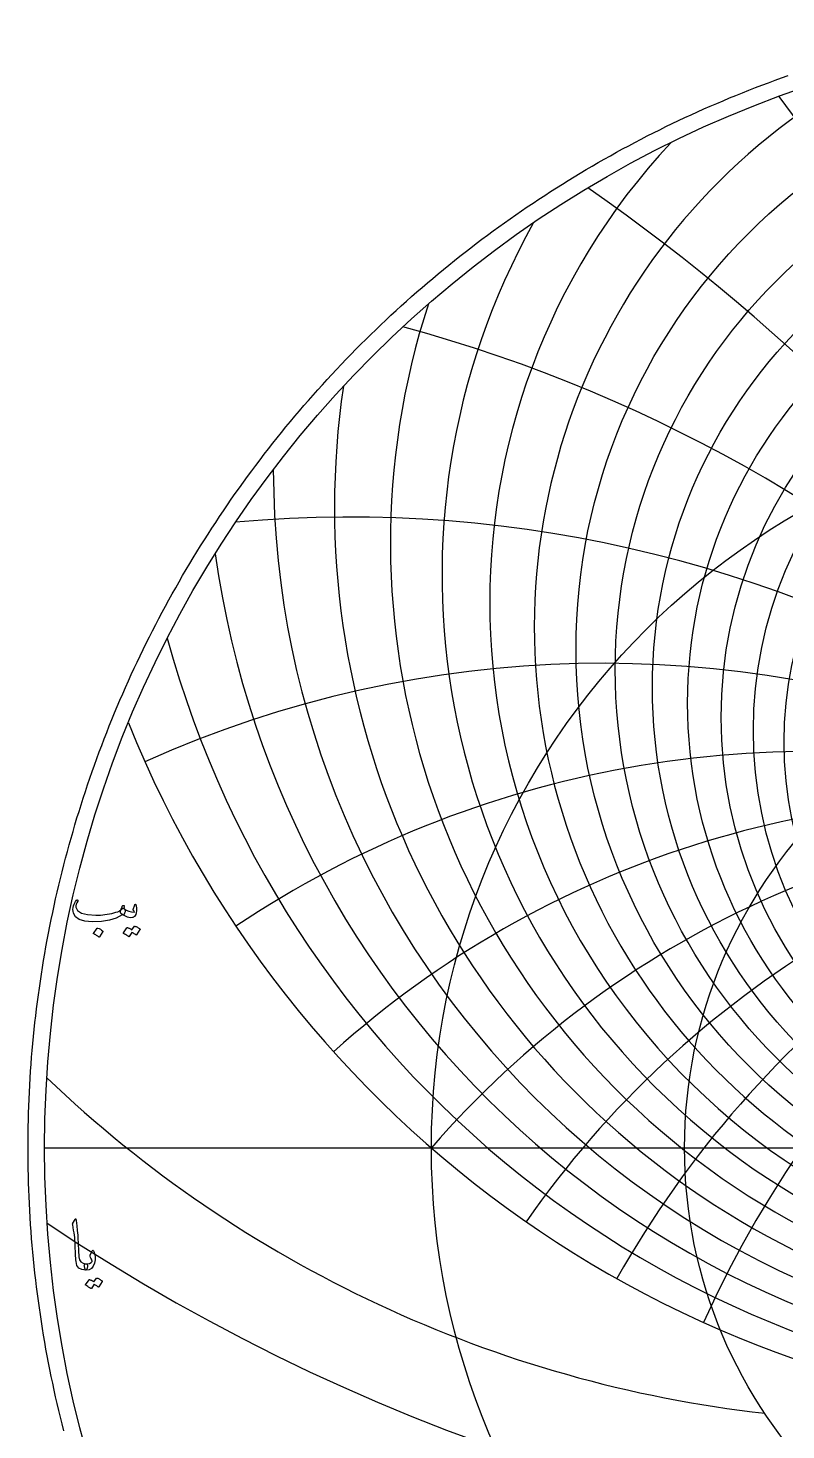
# Model space of a CAD drawing. Header units: millimetres. Extents: x -80 to 80, y -80 to 82.
# Drawn here: x -80.4 to -26.8, y -20 to 79.2 of the extents above; entities that cross this region are included whole.
import ezdxf

# ---------------------------------------------------------------- set-up
doc = ezdxf.new("R2010")
doc.units = ezdxf.units.MM
for name, color, linetype in [('CUT_OUTER', 1, 'Continuous'), ('ENGRAVE', 7, 'Continuous'), ('ENGRAVE_FINE', 8, 'Continuous'), ('TEXT', 5, 'Continuous')]:
    doc.layers.add(name, color=color, linetype=linetype)

msp = doc.modelspace()

# ---------------------------------------------------------------- linework, layer by layer
at = {"layer": 'CUT_OUTER'}
msp.add_lwpolyline([(-77.8401, -20.0063), (-77.9614, -19.5283), (-78.0798, -19.0496), (-78.1952, -18.5701), (-78.3077, -18.09), (-78.4172, -17.6092), (-78.5238, -17.1277), (-78.6274, -16.6455), (-78.728, -16.1628), (-78.8257, -15.6794), (-78.9204, -15.1954), (-79.0122, -14.7109), (-79.101, -14.2258), (-79.1868, -13.7402), (-79.2696, -13.2541), (-79.3494, -12.7674), (-79.4263, -12.2803), (-79.5001, -11.7927), (-79.571, -11.3047), (-79.6388, -10.8163), (-79.7037, -10.3274), (-79.7656, -9.8381), (-79.8244, -9.3485), (-79.8803, -8.8586), (-79.9332, -8.3683), (-79.983, -7.8776), (-80.0298, -7.3867), (-80.0736, -6.8955), (-80.1144, -6.4041), (-80.1522, -5.9124), (-80.187, -5.4205), (-80.2188, -4.9283), (-80.2475, -4.436), (-80.2732, -3.9436), (-80.2959, -3.4509), (-80.3155, -2.9582), (-80.3322, -2.4653), (-80.3458, -1.9724), (-80.3564, -1.4793), (-80.3639, -0.9863), (-80.3685, -0.4931), (-80.37, 0), (-80.3685, 0.4931), (-80.3639, 0.9863), (-80.3564, 1.4793), (-80.3458, 1.9724), (-80.3322, 2.4653), (-80.3155, 2.9582), (-80.2959, 3.4509), (-80.2732, 3.9436), (-80.2475, 4.436), (-80.2188, 4.9283), (-80.187, 5.4205), (-80.1522, 5.9124), (-80.1144, 6.4041), (-80.0736, 6.8955), (-80.0298, 7.3867), (-79.983, 7.8776), (-79.9332, 8.3683), (-79.8803, 8.8586), (-79.8244, 9.3485), (-79.7656, 9.8381), (-79.7037, 10.3274), (-79.6388, 10.8163), (-79.571, 11.3047), (-79.5001, 11.7927), (-79.4263, 12.2803), (-79.3494, 12.7674), (-79.2696, 13.2541), (-79.1868, 13.7402), (-79.101, 14.2258), (-79.0122, 14.7109), (-78.9204, 15.1954), (-78.8257, 15.6794), (-78.728, 16.1628), (-78.6274, 16.6455), (-78.5238, 17.1277), (-78.4172, 17.6092), (-78.3077, 18.09), (-78.1952, 18.5701), (-78.0798, 19.0496), (-77.9614, 19.5283), (-77.8401, 20.0063), (-77.7159, 20.4836), (-77.5888, 20.96), (-77.4587, 21.4357), (-77.3257, 21.9106), (-77.1898, 22.3846), (-77.051, 22.8578), (-76.9093, 23.3302), (-76.7647, 23.8016), (-76.6172, 24.2722), (-76.4668, 24.7419), (-76.3136, 25.2106), (-76.1575, 25.6784), (-75.9985, 26.1452), (-75.8366, 26.611), (-75.6719, 27.0758), (-75.5043, 27.5396), (-75.3339, 28.0024), (-75.1607, 28.4641), (-74.9846, 28.9248), (-74.8057, 29.3843), (-74.624, 29.8428), (-74.4395, 30.3001), (-74.2522, 30.7563), (-74.0621, 31.2113), (-73.8692, 31.6651), (-73.6735, 32.1178), (-73.475, 32.5692), (-73.2738, 33.0195), (-73.0698, 33.4684), (-72.8631, 33.9162), (-72.6536, 34.3626), (-72.4414, 34.8078), (-72.2265, 35.2516), (-72.0088, 35.6941), (-71.7884, 36.1353), (-71.5654, 36.5751), (-71.3396, 37.0135), (-71.1111, 37.4505), (-70.88, 37.8862), (-70.6462, 38.3204), (-70.4098, 38.7531), (-70.1706, 39.1844), (-69.9289, 39.6142), (-69.6845, 40.0426), (-69.4375, 40.4694), (-69.1879, 40.8947), (-68.9356, 41.3184), (-68.6808, 41.7406), (-68.4234, 42.1613), (-68.1634, 42.5803), (-67.9009, 42.9978), (-67.6358, 43.4136), (-67.3681, 43.8278), (-67.0979, 44.2403), (-66.8252, 44.6512), (-66.55, 45.0604), (-66.2722, 45.4679), (-65.992, 45.8736), (-65.7093, 46.2777), (-65.4241, 46.68), (-65.1364, 47.0806), (-64.8463, 47.4794), (-64.5538, 47.8764), (-64.2588, 48.2715), (-63.9614, 48.6649), (-63.6616, 49.0565), (-63.3594, 49.4462), (-63.0548, 49.834), (-62.7479, 50.22), (-62.4385, 50.604), (-62.1269, 50.9862), (-61.8128, 51.3664), (-61.4965, 51.7447), (-61.1778, 52.1211), (-60.8569, 52.4955), (-60.5336, 52.8679), (-60.2081, 53.2384), (-59.8803, 53.6068), (-59.5502, 53.9732), (-59.2179, 54.3376), (-58.8834, 54.6999), (-58.5467, 55.0602), (-58.2077, 55.4184), (-57.8666, 55.7745), (-57.5233, 56.1285), (-57.1778, 56.4804), (-56.8302, 56.8302), (-56.4804, 57.1778), (-56.1285, 57.5233), (-55.7745, 57.8666), (-55.4184, 58.2077), (-55.0602, 58.5467), (-54.6999, 58.8834), (-54.3376, 59.2179), (-53.9732, 59.5502), (-53.6068, 59.8803), (-53.2384, 60.2081), (-52.8679, 60.5336), (-52.4955, 60.8569), (-52.1211, 61.1778), (-51.7447, 61.4965), (-51.3664, 61.8128), (-50.9862, 62.1269), (-50.604, 62.4385), (-50.22, 62.7479), (-49.834, 63.0548), (-49.4462, 63.3594), (-49.0565, 63.6616), (-48.6649, 63.9614), (-48.2715, 64.2588), (-47.8764, 64.5538), (-47.4794, 64.8463), (-47.0806, 65.1364), (-46.68, 65.4241), (-46.2777, 65.7093), (-45.8736, 65.992), (-45.4679, 66.2722), (-45.0604, 66.55), (-44.6512, 66.8252), (-44.2403, 67.0979), (-43.8278, 67.3681), (-43.4136, 67.6358), (-42.9978, 67.9009), (-42.5803, 68.1634), (-42.1613, 68.4234), (-41.7406, 68.6808), (-41.3184, 68.9356), (-40.8947, 69.1879), (-40.4694, 69.4375), (-40.0426, 69.6845), (-39.6142, 69.9289), (-39.1844, 70.1706), (-38.7531, 70.4098), (-38.3204, 70.6462), (-37.8862, 70.88), (-37.4505, 71.1111), (-37.0135, 71.3396), (-36.5751, 71.5654), (-36.1353, 71.7884), (-35.6941, 72.0088), (-35.2516, 72.2265), (-34.8078, 72.4414), (-34.3626, 72.6536), (-33.9162, 72.8631), (-33.4684, 73.0698), (-33.0195, 73.2738), (-32.5692, 73.475), (-32.1178, 73.6735), (-31.6651, 73.8692), (-31.2113, 74.0621), (-30.7563, 74.2522), (-30.3001, 74.4395), (-29.8428, 74.624), (-29.3843, 74.8057), (-28.9248, 74.9846), (-28.4641, 75.1607), (-28.0024, 75.3339), (-27.5396, 75.5043), (-27.0758, 75.6719), (-26.611, 75.8366)], dxfattribs=at)
at = {"layer": 'ENGRAVE'}
msp.add_lwpolyline([(-79.2, 0), (79.2, 0)], dxfattribs=at)
for centre, radius in [((0, 0), 79.2), ((0, 33.845), 38.8369), ((0, 28.7029), 26.8925), ((0, 0), 51.8435), ((0, 0), 33.9362)]:
    msp.add_circle(centre, radius, dxfattribs=at)
for centre, radius, start, end in [((0, 42.7672), 54.7362, 161.989839, 18.010161), ((0, 59.6391), 79.0226, 201.985792, 338.014208), ((0, -45.0669), 68.6933, 41, 139), ((0, -45.0669), 68.6933, 41, 139), ((-18.3793, 68.5924), 87.9231, 226.370944, 263.540169)]:
    msp.add_arc(centre, radius, start, end, dxfattribs=at)
at = {"layer": 'ENGRAVE_FINE'}
for centre, radius in [((0, 35.2478), 41.6134), ((0, 32.5867), 36.2119), ((0, 31.4563), 33.7199), ((0, 30.4399), 31.3448), ((0, 29.5254), 29.073)]:
    msp.add_circle(centre, radius, dxfattribs=at)
for centre, radius, start, end in [((0, 36.815), 44.563, 116.694811, 63.305189), ((-188.7333, -45.0669), 200.8457, 7.543642, 36.486596), ((-188.7333, -45.0669), 200.8457, 7.543642, 36.486596), ((0, 38.5703), 47.7117, 137.032807, 42.967193), ((-118.9803, -45.0669), 137.3866, 11.441846, 55.306369), ((-118.9803, -45.0669), 137.3866, 11.441846, 55.306369), ((0, 40.5427), 51.0904, 150.83708, 29.16292), ((-81.8655, -45.0669), 106.8678, 15.498747, 74.808085), ((-81.8655, -45.0669), 106.8678, 15.498747, 74.808085), ((0, 45.2872), 58.6948, 171.599741, 8.400259), ((0, 48.1564), 63.0223, 180.171885, 359.828115), ((-57.6405, -45.0669), 89.6727, 19.779688, 95.149815), ((-57.6405, -45.0669), 89.6727, 19.779688, 95.149815), ((0, 51.4428), 67.789, 187.98681, 352.01319), ((0, 55.233), 73.0841, 195.219112, 344.780888), ((-39.6601, -45.0669), 79.3202, 24.362203, 114.146841), ((-39.6601, -45.0669), 79.3202, 24.362203, 114.146841), ((39.6601, -45.0669), 79.3202, 65.853159, 155.637797), ((39.6601, -45.0669), 79.3202, 65.853159, 155.637797), ((-25.0023, -45.0669), 73.1019, 29.341216, 123.798896), ((-25.0023, -45.0669), 73.1019, 29.341216, 123.798896), ((25.0023, -45.0669), 73.1019, 56.201104, 150.658784), ((25.0023, -45.0669), 73.1019, 56.201104, 150.658784), ((-12.1125, -45.0669), 69.753, 34.836047, 131.966559), ((-12.1125, -45.0669), 69.753, 34.836047, 131.966559), ((12.1125, -45.0669), 69.753, 48.033441, 145.163953), ((12.1125, -45.0669), 69.753, 48.033441, 145.163953), ((0, 112.7436), 142.0752, 236.207433, 303.792567)]:
    msp.add_arc(centre, radius, start, end, dxfattribs=at)
at = {"layer": 'TEXT'}
for points in [[(-73.5917, 16.9239), (-73.5868, 16.9214), (-73.5823, 16.9189), (-73.5781, 16.9164), (-73.5742, 16.9139), (-73.5703, 16.9111), (-73.5661, 16.9077), (-73.5615, 16.9036), (-73.5567, 16.8989), (-73.5164, 16.8515), (-73.5005, 16.784), (-73.5089, 16.6966), (-73.5417, 16.5892), (-73.572, 16.5239), (-73.6029, 16.483), (-73.6344, 16.4665), (-73.6666, 16.4743), (-73.6828, 16.4821), (-73.6966, 16.4855), (-73.7078, 16.4846), (-73.7166, 16.4793), (-74.1263, 16.2551), (-74.6159, 16.0971), (-75.1854, 16.0053), (-75.8349, 15.9797), (-76.3601, 16.0246), (-76.7567, 16.1445), (-77.0246, 16.3394), (-77.1639, 16.6092), (-77.1854, 16.7366), (-77.1901, 16.864), (-77.178, 16.9914), (-77.1489, 17.1188), (-77.1093, 17.2315), (-77.0602, 17.3349), (-77.0018, 17.4288), (-76.9341, 17.5135), (-76.9213, 17.5241), (-76.9078, 17.531), (-76.8938, 17.5341), (-76.8791, 17.5335), (-76.8654, 17.5275), (-76.8541, 17.5197), (-76.8454, 17.51), (-76.8392, 17.4985), (-76.8363, 17.4872), (-76.8379, 17.4735), (-76.8438, 17.4573), (-76.8541, 17.4385), (-76.9266, 17.3324), (-76.974, 17.2287), (-76.9965, 17.1275), (-76.994, 17.0288), (-76.8754, 16.7815), (-76.5993, 16.6042), (-76.1659, 16.4968), (-75.5751, 16.4593), (-75.4129, 16.4618), (-75.251, 16.4693), (-75.0894, 16.4818), (-74.9281, 16.4993), (-74.7681, 16.5217), (-74.6103, 16.5492), (-74.4546, 16.5817), (-74.3011, 16.6192), (-74.1522, 16.6616), (-74.0301, 16.7041), (-73.9348, 16.7466), (-73.8665, 16.789), (-73.8401, 16.8115), (-73.8159, 16.839), (-73.7939, 16.8715), (-73.774, 16.9089), (-73.7554, 16.9508), (-73.7372, 16.9964), (-73.7192, 17.0457), (-73.7016, 17.0988), (-73.6947, 17.115), (-73.6841, 17.1288), (-73.6697, 17.14), (-73.6516, 17.1488), (-73.6323, 17.1534), (-73.6141, 17.1525), (-73.5973, 17.1459), (-73.5817, 17.1338), (-73.5692, 17.1169), (-73.5617, 17.0963), (-73.5592, 17.0719), (-73.5617, 17.0438)], [(-73.7416, 16.5242), (-73.7959, 16.5758), (-73.824, 16.6404), (-73.8259, 16.7181), (-73.8015, 16.809), (-73.7487, 16.8905), (-73.7003, 16.9402), (-73.6563, 16.958), (-73.6166, 16.9439), (-73.4293, 16.8199), (-73.2419, 16.7328), (-73.0546, 16.6826), (-72.8672, 16.6691), (-72.8607, 16.6704), (-72.856, 16.6741), (-72.8532, 16.6804), (-72.8522, 16.6891), (-72.8569, 16.7057), (-72.871, 16.7303), (-72.8944, 16.7631), (-72.9272, 16.804), (-72.9334, 16.8165), (-72.9372, 16.829), (-72.9384, 16.8415), (-72.9372, 16.854), (-72.8173, 17.1987), (-72.8116, 17.2118), (-72.8048, 17.2212), (-72.7967, 17.2268), (-72.7873, 17.2287), (-72.7779, 17.2271), (-72.7698, 17.2224), (-72.7629, 17.2146), (-72.7573, 17.2037), (-72.7198, 17.0916), (-72.6974, 16.9801), (-72.6899, 16.8693), (-72.6974, 16.7591), (-72.7217, 16.622), (-72.7548, 16.5105), (-72.7967, 16.4246), (-72.8472, 16.3644), (-72.8857, 16.3313), (-72.9209, 16.3069), (-72.9531, 16.2913), (-72.9821, 16.2844), (-73.1495, 16.2807), (-73.3319, 16.3194), (-73.5292, 16.4006), (-73.7416, 16.5242)], [(-75.4852, 15.535), (-75.479, 15.5412), (-75.4702, 15.545), (-75.459, 15.5462), (-75.4452, 15.545), (-75.3481, 15.5057), (-75.2566, 15.4576), (-75.1708, 15.4007), (-75.0905, 15.3352), (-75.0827, 15.3252), (-75.0793, 15.3152), (-75.0802, 15.3052), (-75.0855, 15.2952), (-75.3203, 14.9155), (-75.3291, 14.9064), (-75.3403, 14.9042), (-75.3541, 14.9089), (-75.3703, 14.9205), (-75.3843, 14.9305), (-75.4065, 14.9455), (-75.4368, 14.9654), (-75.4752, 14.9904), (-75.5224, 15.0204), (-75.5789, 15.0554), (-75.6448, 15.0953), (-75.72, 15.1403), (-75.73, 15.1478), (-75.735, 15.1553), (-75.735, 15.1628), (-75.73, 15.1703)], [(-72.8522, 15.6749), (-72.846, 15.6811), (-72.8373, 15.6849), (-72.826, 15.6861), (-72.8123, 15.6849), (-72.7631, 15.6665), (-72.7155, 15.6462), (-72.6694, 15.624), (-72.6249, 15.6), (-72.5817, 15.5737), (-72.5394, 15.545), (-72.498, 15.5138), (-72.4575, 15.48), (-72.4497, 15.4697), (-72.4463, 15.4588), (-72.4472, 15.4473), (-72.4525, 15.4351), (-72.6924, 15.0554), (-72.6989, 15.0504), (-72.7086, 15.0504), (-72.7214, 15.0554), (-72.7373, 15.0654), (-72.7483, 15.0746), (-72.7661, 15.0872), (-72.7907, 15.1033), (-72.8223, 15.1228), (-72.861, 15.1461), (-72.9072, 15.1734), (-72.9609, 15.2048), (-73.0221, 15.2402), (-73.212, 14.9455), (-73.2207, 14.9364), (-73.2319, 14.9342), (-73.2457, 14.9389), (-73.2619, 14.9505), (-73.276, 14.9604), (-73.2981, 14.9754), (-73.3284, 14.9954), (-73.3668, 15.0204), (-73.414, 15.0504), (-73.4705, 15.0854), (-73.5364, 15.1253), (-73.6117, 15.1703), (-73.6195, 15.1778), (-73.6229, 15.1853), (-73.622, 15.1928), (-73.6166, 15.2003), (-73.3718, 15.565), (-73.3656, 15.5712), (-73.3568, 15.575), (-73.3456, 15.5762), (-73.3319, 15.575), (-73.29, 15.5614), (-73.2494, 15.5456), (-73.2101, 15.5277), (-73.172, 15.5075), (-73.1351, 15.4855), (-73.0995, 15.4619), (-73.0652, 15.4368), (-73.0321, 15.4101)], [(-77.0361, -5.0546), (-77.0264, -5.0397), (-77.0174, -5.0297), (-77.0089, -5.0247), (-77.0011, -5.0247), (-76.9893, -5.0312), (-76.9786, -5.0509), (-76.9693, -5.0837), (-76.9611, -5.1296), (-76.9199, -5.5027), (-76.8862, -5.8478), (-76.86, -6.1647), (-76.8412, -6.4536), (-76.8292, -6.7006), (-76.8181, -6.922), (-76.808, -7.1177), (-76.7988, -7.2879), (-76.7908, -7.4325), (-76.7844, -7.5515), (-76.7796, -7.6448), (-76.7763, -7.7126), (-76.732, -7.9156), (-76.6339, -8.0648), (-76.4821, -8.1604), (-76.2767, -8.2022), (-76.2195, -8.2172), (-76.183, -8.2522), (-76.1671, -8.3071), (-76.1718, -8.3821), (-76.1952, -8.5001), (-76.2205, -8.5844), (-76.2476, -8.635), (-76.2767, -8.6519), (-76.5658, -8.6138), (-76.7788, -8.4995), (-76.9156, -8.309), (-76.9761, -8.0423), (-76.9857, -7.9148), (-76.9942, -7.7869), (-77.0019, -7.6587), (-77.0086, -7.5302), (-77.0147, -7.4014), (-77.0205, -7.2723), (-77.0259, -7.1429), (-77.0311, -7.0131), (-77.0405, -6.7657), (-77.0536, -6.5429), (-77.0704, -6.3447), (-77.091, -6.1713), (-77.1154, -6.0047), (-77.1435, -5.8272), (-77.1754, -5.6387), (-77.211, -5.4394), (-77.2156, -5.4034), (-77.2147, -5.3707), (-77.2081, -5.341), (-77.196, -5.3144)], [(-75.9769, -7.5977), (-75.837, -7.2879), (-75.8164, -7.2539), (-75.7946, -7.2417), (-75.7714, -7.2514), (-75.7471, -7.2829), (-75.7021, -7.3774), (-75.6672, -7.4759), (-75.6422, -7.5785), (-75.6272, -7.6851), (-75.6225, -7.7964), (-75.6284, -7.9131), (-75.645, -8.035), (-75.6721, -8.1622), (-75.7549, -8.3764), (-75.8832, -8.5295), (-76.0572, -8.6213), (-76.2767, -8.6519), (-76.302, -8.6359), (-76.3279, -8.5882), (-76.3544, -8.5085), (-76.3816, -8.3971), (-76.3894, -8.3374), (-76.3878, -8.2884), (-76.3769, -8.25), (-76.3566, -8.2222), (-76.3404, -8.2116), (-76.3216, -8.2047), (-76.3004, -8.2016), (-76.2767, -8.2022), (-76.1383, -8.1978), (-76.0181, -8.1697), (-75.916, -8.1179), (-75.832, -8.0423), (-75.8283, -8.0364), (-75.827, -8.0286), (-75.8283, -8.0189), (-75.832, -8.0074), (-75.8517, -7.9368), (-75.8807, -7.865), (-75.9191, -7.7919), (-75.9669, -7.7176), (-75.9825, -7.6895), (-75.9894, -7.6601), (-75.9875, -7.6295), (-75.9769, -7.5977)], [(-75.5323, -9.2164), (-75.526, -9.2102), (-75.5173, -9.2064), (-75.506, -9.2052), (-75.4923, -9.2064), (-75.4431, -9.2249), (-75.3955, -9.2452), (-75.3494, -9.2673), (-75.3049, -9.2914), (-75.2617, -9.3176), (-75.2194, -9.3463), (-75.178, -9.3775), (-75.1376, -9.4113), (-75.1298, -9.4216), (-75.1263, -9.4325), (-75.1273, -9.4441), (-75.1326, -9.4562), (-75.3724, -9.8359), (-75.3789, -9.8409), (-75.3886, -9.8409), (-75.4014, -9.8359), (-75.4173, -9.826), (-75.4283, -9.8167), (-75.4461, -9.8041), (-75.4707, -9.788), (-75.5023, -9.7685), (-75.541, -9.7452), (-75.5872, -9.7179), (-75.6409, -9.6865), (-75.7021, -9.6511), (-75.892, -9.9459), (-75.9007, -9.9549), (-75.912, -9.9571), (-75.9257, -9.9524), (-75.9419, -9.9409), (-75.956, -9.9309), (-75.9782, -9.9159), (-76.0084, -9.8959), (-76.0469, -9.8709), (-76.094, -9.8409), (-76.1505, -9.806), (-76.2164, -9.766), (-76.2917, -9.721), (-76.2995, -9.7135), (-76.3029, -9.706), (-76.302, -9.6986), (-76.2967, -9.6911), (-76.0519, -9.3263), (-76.0456, -9.3201), (-76.0369, -9.3163), (-76.0256, -9.3151), (-76.0119, -9.3163), (-75.97, -9.3299), (-75.9294, -9.3457), (-75.8901, -9.3637), (-75.852, -9.3838), (-75.8152, -9.4058), (-75.7796, -9.4294), (-75.7452, -9.4545), (-75.7121, -9.4812)]]:
    msp.add_lwpolyline(points, close=True, dxfattribs=at)

doc.saveas('drawing.dxf')
